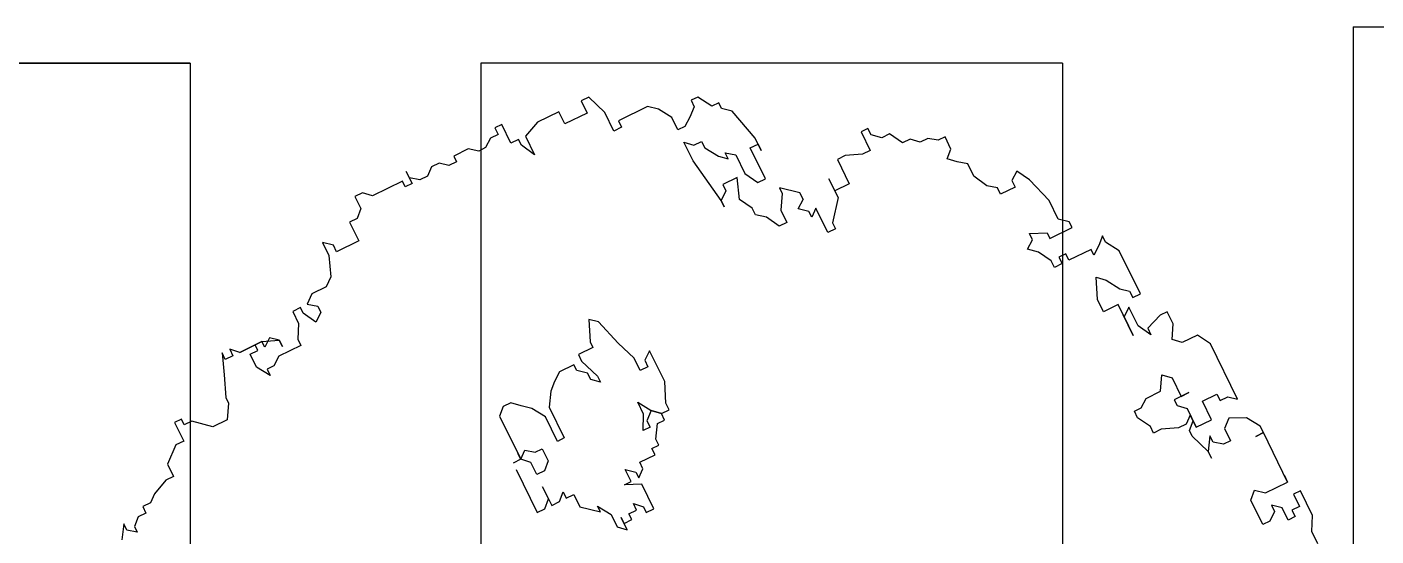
# Model space of a CAD drawing. Extents: x -30 to 1202, y 231 to 898.
# Drawn here: x 368.652 to 372.363, y 390.06 to 391.461 of the extents above; entities that cross this region are included whole.
import ezdxf

# ---------------------------------------------------------------- set-up
doc = ezdxf.new("R2010")
doc.units = 0
doc.header["$LTSCALE"] = 0.04
doc.layers.get('0').update_dxf_attribs({"linetype": 'CONTINUOUS'})
for name, color, linetype in [('CONTORXXNP----00', 255, 'CONTINUOUS'), ('PISO', 1, 'CONTINUOUS'), ('PISOS', 1, 'CONTINUOUS')]:
    doc.layers.add(name, color=color, linetype=linetype)
doc.styles.get("Standard").update_dxf_attribs({"font": 'romans.shx'})

# ---------------------------------------------------------------- blocks, each defined once
blk = doc.blocks.new('ARB3')
at = {"color": 0}
for p, q in [((0.3636, 0.346), (0.3527, 0.3529)), ((0.3527, 0.3391), (0.3578, 0.346)), ((0.3578, 0.3391), (0.3527, 0.3391)), ((0.3578, 0.346), (0.3636, 0.346)), ((0.3636, 0.3329), (0.3578, 0.3391)), ((0.3636, 0.326), (0.3636, 0.3329)), ((0.3695, 0.326), (0.3636, 0.326)), ((0.3695, 0.3191), (0.3695, 0.326)), ((0.3746, 0.3129), (0.3695, 0.3191)), ((0.3804, 0.2998), (0.3746, 0.3129)), ((0.3804, 0.2929), (0.3804, 0.2998)), ((0.3914, 0.2929), (0.3804, 0.2929)), ((0.4024, 0.2799), (0.3914, 0.2929)), ((0.4024, 0.2729), (0.4024, 0.2799)), ((0.4192, 0.2729), (0.4024, 0.2729)), ((0.4192, 0.2668), (0.4192, 0.2729)), ((0.414, 0.2599), (0.414, 0.2668)), ((0.414, 0.2668), (0.4192, 0.2668)), ((0.4024, 0.2468), (0.414, 0.2599)), ((0.4024, 0.2337), (0.4024, 0.2468)), ((0.414, 0.2268), (0.4024, 0.2337)), ((0.4192, 0.2268), (0.414, 0.2268)), ((0.436, 0.2199), (0.4192, 0.2268)), ((0.4528, 0.2137), (0.436, 0.2199)), ((0.447, 0.2068), (0.447, 0.2137)), ((0.447, 0.2137), (0.4528, 0.2137)), ((0.447, 0.2007), (0.4528, 0.2068)), ((0.4528, 0.2068), (0.447, 0.2068)), ((0.447, 0.1807), (0.447, 0.2007)), ((0.4192, 0.1868), (0.4302, 0.1937)), ((0.425, 0.1868), (0.4192, 0.1868)), ((0.425, 0.1807), (0.425, 0.1868)), ((0.4302, 0.1937), (0.4418, 0.1937)), ((0.4418, 0.1937), (0.4418, 0.1868)), ((0.4418, 0.1868), (0.447, 0.1868)), ((0.447, 0.1868), (0.447, 0.1807)), ((0.4302, 0.1737), (0.425, 0.1807)), ((0.447, 0.1807), (0.4418, 0.1676)), ((0.447, 0.1737), (0.4418, 0.1807)), ((0.4418, 0.1807), (0.447, 0.1807)), ((0.4302, 0.1537), (0.4302, 0.1737)), ((0.4418, 0.1676), (0.436, 0.1676)), ((0.436, 0.1676), (0.4418, 0.1676)), ((0.4418, 0.1676), (0.447, 0.1737)), ((0.436, 0.1537), (0.4302, 0.1537)), ((0.447, 0.1476), (0.436, 0.1537)), ((0.4579, 0.1476), (0.447, 0.1476)), ((0.4579, 0.1407), (0.4579, 0.1476)), ((0.4418, 0.1345), (0.4528, 0.1407)), ((0.447, 0.1276), (0.4418, 0.1345)), ((0.4528, 0.1407), (0.4579, 0.1407)), ((0.4579, 0.1345), (0.4528, 0.1276)), ((0.4638, 0.1276), (0.4579, 0.1345)), ((0.4528, 0.1276), (0.447, 0.1276)), ((0.4638, 0.1145), (0.4638, 0.1276)), ((0.4696, 0.1076), (0.4638, 0.1145)), ((0.4857, 0.1015), (0.4696, 0.1076)), ((0.4973, 0.1015), (0.4857, 0.1015)), ((0.4915, 0.0945), (0.4973, 0.1015)), ((0.4857, 0.0745), (0.4857, 0.0945)), ((0.4857, 0.0945), (0.4915, 0.0945)), ((0.5025, 0.0745), (0.4857, 0.0745)), ((0.5025, 0.0676), (0.5025, 0.0745)), ((0.5083, 0.0615), (0.5025, 0.0676)), ((0.5193, 0.0615), (0.5083, 0.0615)), ((0.5193, 0.0546), (0.5193, 0.0615)), ((0.5135, 0.0484), (0.5193, 0.0546)), ((0.5135, 0.0215), (0.5135, 0.0484)), ((0.2635, 0.0415), (0.2248, 0.0415)), ((0.2248, 0.0415), (0.2248, 0.0346)), ((0.2248, 0.0346), (0.2306, 0.0284)), ((0.2635, 0.0284), (0.2693, 0.0346)), ((0.2693, 0.0346), (0.2693, 0.0415)), ((0.3081, 0.0346), (0.2693, 0.0346)), ((0.2693, 0.0346), (0.2745, 0.0284)), ((0.2693, 0.0346), (0.2745, 0.0346)), ((0.2745, 0.0346), (0.2693, 0.0346)), ((0.3139, 0.0284), (0.3081, 0.0346)), ((0.2416, 0.0284), (0.2248, 0.0284)), ((0.2248, 0.0284), (0.2248, 0.0215)), ((0.2306, 0.0284), (0.2416, 0.0284)), ((0.2525, 0.0215), (0.2525, 0.0284)), ((0.2525, 0.0284), (0.2635, 0.0284)), ((0.2745, 0.0284), (0.2693, 0.0215)), ((0.3139, 0.0215), (0.3139, 0.0284)), ((0.2248, 0.0215), (0.2306, 0.0153)), ((0.2306, 0.0153), (0.2248, 0.0153)), ((0.2248, 0.0153), (0.2248, 0.0084)), ((0.2584, 0.0153), (0.2525, 0.0215)), ((0.2693, 0.0153), (0.2584, 0.0153)), ((0.2693, 0.0215), (0.2693, 0.0153)), ((0.3023, 0.0084), (0.3081, 0.0153)), ((0.3081, 0.0153), (0.3139, 0.0215)), ((0.5083, 0.0153), (0.5083, 0.0215)), ((0.5083, 0.0215), (0.5135, 0.0215)), ((0.5083, 0.0084), (0.5135, 0.0153)), ((0.5193, 0.0153), (0.5083, 0.0153)), ((0.5135, 0.0153), (0.5193, 0.0153)), ((0.2138, 0.0084), (0.2028, -0.0047)), ((0.2248, 0.0084), (0.2138, 0.0084)), ((0.2693, -0.0047), (0.2693, 0.0015)), ((0.2693, 0.0015), (0.2913, 0.0015)), ((0.2913, 0.0015), (0.3023, 0.0084)), ((0.5083, 0.0015), (0.5083, 0.0084)), ((0.5135, -0.0047), (0.5083, 0.0015)), ((0.208, -0.0047), (0.197, -0.0116)), ((0.2028, -0.0047), (0.208, -0.0047)), ((0.2971, -0.0047), (0.2693, -0.0047)), ((0.3081, -0.0116), (0.2971, -0.0047)), ((0.5135, -0.0116), (0.5135, -0.0047)), ((0.186, -0.0116), (0.1802, -0.0177)), ((0.1802, -0.0177), (0.1912, -0.0177)), ((0.197, -0.0116), (0.186, -0.0116)), ((0.1912, -0.0177), (0.186, -0.0177)), ((0.186, -0.0177), (0.186, -0.0247)), ((0.3139, -0.0177), (0.3081, -0.0116)), ((0.3191, -0.0247), (0.3139, -0.0177)), ((0.5083, -0.0177), (0.5135, -0.0116)), ((0.5083, -0.0247), (0.5083, -0.0177)), ((0.186, -0.0247), (0.1912, -0.0247)), ((0.1912, -0.0247), (0.1912, -0.0316)), ((0.1912, -0.0316), (0.197, -0.0316)), ((0.197, -0.0316), (0.1912, -0.0377)), ((0.208, -0.0446), (0.2138, -0.0316)), ((0.2138, -0.0316), (0.2138, -0.0377)), ((0.3191, -0.0377), (0.3191, -0.0247)), ((0.5135, -0.0247), (0.5083, -0.0247)), ((0.5135, -0.0377), (0.5135, -0.0247)), ((0.1912, -0.0377), (0.186, -0.0377)), ((0.186, -0.0377), (0.186, -0.0446)), ((0.2138, -0.0377), (0.2248, -0.0377)), ((0.2248, -0.0377), (0.219, -0.0446)), ((0.3081, -0.0446), (0.3139, -0.0377)), ((0.3139, -0.0377), (0.3191, -0.0377)), ((0.5083, -0.0446), (0.5135, -0.0377)), ((0.186, -0.0446), (0.208, -0.0446)), ((0.219, -0.0446), (0.2138, -0.0446)), ((0.2138, -0.0446), (0.219, -0.0508)), ((0.219, -0.0508), (0.2248, -0.0508)), ((0.2248, -0.0508), (0.2248, -0.0646)), ((0.2971, -0.0508), (0.3023, -0.0446)), ((0.3023, -0.0508), (0.2971, -0.0508)), ((0.3191, -0.0446), (0.3023, -0.0508)), ((0.3023, -0.0446), (0.3081, -0.0446)), ((0.3249, -0.0446), (0.3191, -0.0446)), ((0.3249, -0.0577), (0.3249, -0.0446)), ((0.5083, -0.0508), (0.5083, -0.0446)), ((0.5135, -0.0577), (0.5083, -0.0508)), ((0.2248, -0.0646), (0.2306, -0.0646)), ((0.2306, -0.0646), (0.2306, -0.0708)), ((0.2467, -0.0708), (0.2467, -0.0646)), ((0.2467, -0.0646), (0.2584, -0.0708)), ((0.3301, -0.0577), (0.3249, -0.0577)), ((0.3468, -0.0646), (0.3301, -0.0577)), ((0.3417, -0.0708), (0.3468, -0.0646)), ((0.5135, -0.0646), (0.5135, -0.0577)), ((0.5193, -0.0646), (0.5135, -0.0646)), ((0.5193, -0.0708), (0.5193, -0.0646)), ((0.2306, -0.0708), (0.2358, -0.0708)), ((0.2358, -0.0708), (0.2467, -0.0777)), ((0.2525, -0.0708), (0.2467, -0.0708)), ((0.2584, -0.0777), (0.2525, -0.0708)), ((0.2584, -0.0708), (0.2693, -0.0708)), ((0.2693, -0.0708), (0.2584, -0.0777)), ((0.3191, -0.0777), (0.3417, -0.0708)), ((0.5025, -0.0777), (0.5025, -0.0708)), ((0.5025, -0.0708), (0.5193, -0.0708)), ((0.2467, -0.0777), (0.2467, -0.0839)), ((0.2467, -0.0839), (0.2525, -0.0839)), ((0.2525, -0.0839), (0.2584, -0.0777)), ((0.2584, -0.0777), (0.2525, -0.0839)), ((0.2525, -0.0839), (0.2525, -0.0908)), ((0.2913, -0.0908), (0.2913, -0.0839)), ((0.2913, -0.0839), (0.3023, -0.0839)), ((0.3023, -0.0839), (0.3191, -0.0777)), ((0.4857, -0.0839), (0.4973, -0.0777)), ((0.5025, -0.0839), (0.4857, -0.0839)), ((0.4973, -0.0777), (0.5025, -0.0777)), ((0.5083, -0.0977), (0.5025, -0.0839)), ((0.2525, -0.0908), (0.2584, -0.0908)), ((0.2584, -0.0908), (0.2745, -0.0977)), ((0.2745, -0.0977), (0.3023, -0.0977)), ((0.2971, -0.0908), (0.2913, -0.0908)), ((0.3023, -0.0977), (0.2971, -0.0908)), ((0.5083, -0.1169), (0.5083, -0.0977)), ((0.4973, -0.1369), (0.4973, -0.1169)), ((0.4973, -0.1169), (0.5083, -0.1169)), ((0.5083, -0.1369), (0.4973, -0.1369)), ((0.5083, -0.1438), (0.5083, -0.1369)), ((0.4747, -0.1569), (0.4747, -0.15)), ((0.4747, -0.15), (0.4915, -0.15)), ((0.4915, -0.15), (0.5083, -0.1438)), ((0.4805, -0.1569), (0.4747, -0.1569)), ((0.4805, -0.1831), (0.4805, -0.1569)), ((0.4747, -0.19), (0.4805, -0.1831)), ((0.4638, -0.1969), (0.4747, -0.19)), ((0.3862, -0.2031), (0.3804, -0.2031)), ((0.3804, -0.2031), (0.3862, -0.2031)), ((0.3862, -0.2031), (0.425, -0.1969)), ((0.3914, -0.21), (0.3862, -0.2031)), ((0.425, -0.1969), (0.4418, -0.1969)), ((0.4418, -0.1969), (0.436, -0.2031)), ((0.436, -0.2031), (0.436, -0.21)), ((0.4528, -0.2031), (0.4528, -0.1969)), ((0.4528, -0.1969), (0.4638, -0.1969)), ((0.4579, -0.21), (0.4528, -0.2031)), ((0.3695, -0.223), (0.3804, -0.2169)), ((0.3804, -0.2169), (0.3972, -0.223)), ((0.3972, -0.21), (0.3914, -0.21)), ((0.3972, -0.223), (0.3972, -0.21)), ((0.4192, -0.2169), (0.414, -0.223)), ((0.4302, -0.21), (0.4192, -0.2169)), ((0.436, -0.21), (0.4302, -0.21)), ((0.4638, -0.2169), (0.4579, -0.21)), ((0.4696, -0.2169), (0.4638, -0.2169)), ((0.4696, -0.223), (0.4696, -0.2169)), ((0.3578, -0.23), (0.3636, -0.223)), ((0.3636, -0.223), (0.3695, -0.223)), ((0.414, -0.223), (0.4192, -0.223)), ((0.4192, -0.223), (0.414, -0.23)), ((0.4579, -0.23), (0.4696, -0.223)), ((0.3468, -0.2361), (0.3578, -0.23)), ((0.3468, -0.243), (0.3468, -0.2361)), ((0.3972, -0.23), (0.3862, -0.2361)), ((0.3862, -0.2361), (0.3862, -0.243)), ((0.414, -0.23), (0.3972, -0.23)), ((0.447, -0.243), (0.4528, -0.2361)), ((0.4528, -0.2361), (0.4579, -0.2361)), ((0.4579, -0.2361), (0.4579, -0.23)), ((0.3578, -0.243), (0.3468, -0.243)), ((0.3695, -0.25), (0.3578, -0.243)), ((0.3636, -0.263), (0.3746, -0.25)), ((0.3746, -0.25), (0.3695, -0.25)), ((0.3862, -0.243), (0.414, -0.243)), ((0.414, -0.25), (0.4082, -0.25)), ((0.4082, -0.25), (0.4192, -0.25)), ((0.414, -0.243), (0.414, -0.25)), ((0.4192, -0.25), (0.447, -0.243)), ((0.3468, -0.263), (0.3527, -0.2561)), ((0.3527, -0.2561), (0.3578, -0.263)), ((0.3249, -0.2761), (0.3249, -0.2692)), ((0.3249, -0.2692), (0.3468, -0.2692)), ((0.3468, -0.2692), (0.3417, -0.263)), ((0.3417, -0.263), (0.3468, -0.263)), ((0.3578, -0.263), (0.3636, -0.263)), ((0.3636, -0.263), (0.3578, -0.263)), ((0.3578, -0.263), (0.3636, -0.263)), ((0.3301, -0.2761), (0.3249, -0.2761)), ((0.3468, -0.2892), (0.3301, -0.2761)), ((0.3636, -0.2892), (0.3468, -0.2892)), ((0.3527, -0.3022), (0.3527, -0.2892)), ((0.3527, -0.2892), (0.3636, -0.2892)), ((0.3746, -0.3022), (0.3527, -0.3022)), ((0.3746, -0.3092), (0.3746, -0.3022)), ((0.3695, -0.3222), (0.3746, -0.3092)), ((0.3695, -0.3292), (0.3695, -0.3222)), ((0.3862, -0.3292), (0.3695, -0.3292)), ((0.3746, -0.3422), (0.3804, -0.3353)), ((0.3804, -0.3353), (0.3862, -0.3353)), ((0.3862, -0.3353), (0.3862, -0.3292)), ((0.3636, -0.3553), (0.3746, -0.3492)), ((0.3746, -0.3492), (0.3746, -0.3422)), ((0.3636, -0.3622), (0.3636, -0.3553)), ((0.3578, -0.3684), (0.3636, -0.3622)), ((0.3578, -0.3753), (0.3578, -0.3684)), ((0.3527, -0.3822), (0.3578, -0.3753)), ((0.3249, -0.3953), (0.3301, -0.3884)), ((0.3301, -0.3884), (0.3359, -0.3822)), ((0.3359, -0.3822), (0.3417, -0.3884)), ((0.3417, -0.3884), (0.3527, -0.3884)), ((0.3527, -0.3884), (0.3527, -0.3822)), ((0.2971, -0.4084), (0.3023, -0.4014)), ((0.3023, -0.4014), (0.3139, -0.3953)), ((0.3139, -0.3953), (0.3249, -0.3953)), ((0.2358, -0.4153), (0.2416, -0.4084)), ((0.2416, -0.4084), (0.2467, -0.4153)), ((0.2913, -0.4214), (0.2913, -0.4084)), ((0.2913, -0.4084), (0.2971, -0.4084)), ((0.219, -0.4284), (0.219, -0.4214)), ((0.219, -0.4214), (0.2248, -0.4214)), ((0.2248, -0.4214), (0.2358, -0.4153)), ((0.2467, -0.4153), (0.2525, -0.4153)), ((0.2525, -0.4153), (0.2467, -0.4284)), ((0.2971, -0.4214), (0.2913, -0.4214)), ((0.3023, -0.4284), (0.2971, -0.4214)), ((0.0633, -0.4414), (0.0633, -0.4345)), ((0.0633, -0.4345), (0.0691, -0.4345)), ((0.0691, -0.4345), (0.0801, -0.4284)), ((0.0801, -0.4284), (0.0859, -0.4284)), ((0.0859, -0.4284), (0.0859, -0.4345)), ((0.0859, -0.4345), (0.0911, -0.4414)), ((0.2248, -0.4284), (0.219, -0.4284)), ((0.219, -0.4545), (0.219, -0.4345)), ((0.219, -0.4345), (0.2248, -0.4345)), ((0.2248, -0.4345), (0.2248, -0.4284)), ((0.2467, -0.4284), (0.2416, -0.4284)), ((0.2416, -0.4284), (0.2416, -0.4484)), ((0.2693, -0.4414), (0.2913, -0.4345)), ((0.2913, -0.4345), (0.3023, -0.4284)), ((0.0581, -0.4545), (0.0633, -0.4414)), ((0.0911, -0.4414), (0.0911, -0.4545)), ((0.1692, -0.4545), (0.1692, -0.4414)), ((0.1692, -0.4414), (0.1802, -0.4414)), ((0.1802, -0.4414), (0.197, -0.4484)), ((0.2467, -0.4484), (0.2525, -0.4414)), ((0.2525, -0.4414), (0.2693, -0.4414)), ((0.0581, -0.4614), (0.0581, -0.4545)), ((0.0911, -0.4545), (0.1027, -0.4614)), ((0.1582, -0.4545), (0.1415, -0.4545)), ((0.1415, -0.4545), (0.1692, -0.4545)), ((0.1634, -0.4614), (0.1582, -0.4545)), ((0.1912, -0.4545), (0.1802, -0.4614)), ((0.197, -0.4484), (0.1912, -0.4545)), ((0.219, -0.4614), (0.2138, -0.4545)), ((0.2138, -0.4545), (0.219, -0.4545)), ((0.2416, -0.4484), (0.2467, -0.4484)), ((0.0304, -0.4676), (0.0245, -0.4676)), ((0.0245, -0.4676), (0.0304, -0.4676)), ((0.0304, -0.4676), (0.0472, -0.4614)), ((0.0413, -0.4745), (0.0304, -0.4676)), ((0.0472, -0.4614), (0.0523, -0.4614)), ((0.0523, -0.4614), (0.0581, -0.4676)), ((0.0691, -0.4676), (0.0523, -0.4676)), ((0.0523, -0.4676), (0.0523, -0.4814)), ((0.0633, -0.4676), (0.0581, -0.4614)), ((0.0581, -0.4676), (0.0633, -0.4676)), ((0.0749, -0.4614), (0.0691, -0.4676)), ((0.0801, -0.4614), (0.0749, -0.4614)), ((0.0801, -0.4745), (0.0801, -0.4614)), ((0.0969, -0.4676), (0.0801, -0.4676)), ((0.0801, -0.4676), (0.0801, -0.4745)), ((0.1027, -0.4614), (0.0969, -0.4676)), ((0.1356, -0.4676), (0.1466, -0.4614)), ((0.1415, -0.4676), (0.1356, -0.4676)), ((0.1466, -0.4814), (0.1415, -0.4676)), ((0.1466, -0.4614), (0.1634, -0.4614)), ((0.175, -0.4676), (0.1692, -0.4676)), ((0.1692, -0.4676), (0.1692, -0.4745)), ((0.1802, -0.4614), (0.175, -0.4676)), ((0.208, -0.4745), (0.219, -0.4676)), ((0.2248, -0.4676), (0.219, -0.4614)), ((0.219, -0.4676), (0.2248, -0.4676)), ((0.0304, -0.4814), (0.0355, -0.4745)), ((0.0355, -0.4745), (0.0413, -0.4745)), ((0.1692, -0.4745), (0.208, -0.4745)), ((-0.042, -0.4876), (-0.042, -0.4814)), ((-0.042, -0.4814), (-0.02, -0.4814)), ((-0.0368, -0.4945), (-0.042, -0.4876)), ((-0.02, -0.4814), (-0.0142, -0.4876)), ((-0.0142, -0.4876), (-0.02, -0.4945)), ((0.0304, -0.4876), (0.0304, -0.4814)), ((0.0413, -0.4876), (0.0304, -0.4876)), ((0.0472, -0.4945), (0.0413, -0.4876)), ((0.0523, -0.4814), (0.0691, -0.4814)), ((0.0691, -0.4814), (0.0691, -0.4945)), ((0.1188, -0.4876), (0.1247, -0.4814)), ((0.1188, -0.5014), (0.1188, -0.4876)), ((0.1247, -0.4814), (0.1356, -0.4876)), ((0.1356, -0.4876), (0.1466, -0.4876)), ((0.1466, -0.4876), (0.1466, -0.4814)), ((-0.0478, -0.5076), (-0.0478, -0.5014)), ((-0.0478, -0.5014), (-0.0368, -0.5014)), ((-0.0368, -0.5014), (-0.031, -0.4945)), ((-0.031, -0.4945), (-0.0368, -0.4945)), ((-0.02, -0.4945), (-0.02, -0.5145)), ((0.0413, -0.5076), (0.0472, -0.4945)), ((0.0633, -0.5014), (0.0581, -0.5076)), ((0.0691, -0.4945), (0.0633, -0.4945)), ((0.0633, -0.4945), (0.0633, -0.5014)), ((0.1079, -0.5076), (0.1188, -0.5014)), ((-0.042, -0.5076), (-0.0478, -0.5076)), ((-0.042, -0.5145), (-0.042, -0.5076)), ((0.0245, -0.5145), (0.0245, -0.5076)), ((0.0245, -0.5076), (0.0245, -0.5145)), ((0.0304, -0.5145), (0.0413, -0.5076)), ((0.0581, -0.5076), (0.1079, -0.5076)), ((-0.0756, -0.5145), (-0.0646, -0.5145)), ((-0.0646, -0.5145), (-0.053, -0.5206)), ((-0.053, -0.5206), (-0.031, -0.5206)), ((-0.031, -0.5145), (-0.042, -0.5145)), ((-0.031, -0.5206), (-0.031, -0.5145)), ((-0.02, -0.5145), (-0.0142, -0.5145)), ((-0.0142, -0.5145), (-0.02, -0.5145)), ((-0.02, -0.5145), (0.0245, -0.5145)), ((0.0245, -0.5145), (0.0304, -0.5145))]:
    blk.add_line(p, q, dxfattribs=at)
at = {"layer": 'CONTORXXNP----00'}
for p, q in [((0.3636, 0.346), (0.3527, 0.3529)), ((0.3527, 0.3391), (0.3578, 0.346)), ((0.3578, 0.3391), (0.3527, 0.3391)), ((0.3578, 0.346), (0.3636, 0.346)), ((0.3636, 0.3329), (0.3578, 0.3391)), ((0.3636, 0.326), (0.3636, 0.3329)), ((0.3695, 0.326), (0.3636, 0.326)), ((0.3695, 0.3191), (0.3695, 0.326)), ((0.3746, 0.3129), (0.3695, 0.3191)), ((0.3804, 0.2998), (0.3746, 0.3129)), ((0.3804, 0.2929), (0.3804, 0.2998)), ((0.3914, 0.2929), (0.3804, 0.2929)), ((0.4024, 0.2799), (0.3914, 0.2929)), ((0.4024, 0.2729), (0.4024, 0.2799)), ((0.4192, 0.2729), (0.4024, 0.2729)), ((0.4192, 0.2668), (0.4192, 0.2729)), ((0.414, 0.2668), (0.4192, 0.2668)), ((0.414, 0.2599), (0.414, 0.2668)), ((0.4024, 0.2468), (0.414, 0.2599)), ((0.4024, 0.2337), (0.4024, 0.2468)), ((0.414, 0.2268), (0.4024, 0.2337)), ((0.4192, 0.2268), (0.414, 0.2268)), ((0.436, 0.2199), (0.4192, 0.2268)), ((0.4528, 0.2137), (0.436, 0.2199)), ((0.447, 0.2137), (0.4528, 0.2137)), ((0.447, 0.2068), (0.447, 0.2137)), ((0.4528, 0.2068), (0.447, 0.2068)), ((0.447, 0.2007), (0.4528, 0.2068)), ((0.447, 0.2007), (0.447, 0.1868)), ((0.4192, 0.1868), (0.4302, 0.1937)), ((0.425, 0.1868), (0.4192, 0.1868)), ((0.425, 0.1807), (0.425, 0.1868)), ((0.4302, 0.1937), (0.4418, 0.1937)), ((0.4418, 0.1937), (0.4418, 0.1868)), ((0.4418, 0.1868), (0.447, 0.1868)), ((0.4302, 0.1737), (0.425, 0.1807)), ((0.4302, 0.1537), (0.4302, 0.1737)), ((0.436, 0.1537), (0.4302, 0.1537)), ((0.447, 0.1476), (0.436, 0.1537)), ((0.4579, 0.1476), (0.447, 0.1476)), ((0.4579, 0.1407), (0.4579, 0.1476)), ((0.4418, 0.1345), (0.4528, 0.1407)), ((0.447, 0.1276), (0.4418, 0.1345)), ((0.4528, 0.1407), (0.4579, 0.1407)), ((0.4579, 0.1345), (0.4528, 0.1276)), ((0.4638, 0.1276), (0.4579, 0.1345)), ((0.4528, 0.1276), (0.447, 0.1276)), ((0.4638, 0.1145), (0.4638, 0.1276)), ((0.4696, 0.1076), (0.4638, 0.1145)), ((0.4857, 0.1015), (0.4696, 0.1076)), ((0.4973, 0.1015), (0.4857, 0.1015)), ((0.4915, 0.0945), (0.4973, 0.1015)), ((0.4857, 0.0945), (0.4915, 0.0945)), ((0.4857, 0.0745), (0.4857, 0.0945)), ((0.5025, 0.0745), (0.4857, 0.0745)), ((0.5025, 0.0676), (0.5025, 0.0745)), ((0.5083, 0.0615), (0.5025, 0.0676)), ((0.5193, 0.0615), (0.5083, 0.0615)), ((0.5193, 0.0546), (0.5193, 0.0615)), ((0.5135, 0.0484), (0.5193, 0.0546)), ((0.5135, 0.0215), (0.5135, 0.0484)), ((0.5083, 0.0215), (0.5135, 0.0215)), ((0.5083, 0.0153), (0.5083, 0.0215)), ((0.5083, 0.0153), (0.5135, 0.0153)), ((0.5083, 0.0084), (0.5135, 0.0153)), ((0.5083, 0.0015), (0.5083, 0.0084)), ((0.5135, -0.0047), (0.5083, 0.0015)), ((0.5135, -0.0116), (0.5135, -0.0047)), ((0.5083, -0.0177), (0.5135, -0.0116)), ((0.5083, -0.0247), (0.5083, -0.0177)), ((0.5135, -0.0247), (0.5083, -0.0247)), ((0.5135, -0.0377), (0.5135, -0.0247)), ((0.5083, -0.0446), (0.5135, -0.0377)), ((0.5083, -0.0508), (0.5083, -0.0446)), ((0.5135, -0.0577), (0.5083, -0.0508)), ((0.5135, -0.0646), (0.5135, -0.0577)), ((0.5193, -0.0646), (0.5135, -0.0646)), ((0.5193, -0.0708), (0.5193, -0.0646)), ((0.5025, -0.0708), (0.5193, -0.0708)), ((0.5025, -0.0777), (0.5025, -0.0708)), ((0.4857, -0.0839), (0.4973, -0.0777)), ((0.5025, -0.0839), (0.4857, -0.0839)), ((0.4973, -0.0777), (0.5025, -0.0777)), ((0.5083, -0.0977), (0.5025, -0.0839)), ((0.5083, -0.1169), (0.5083, -0.0977)), ((0.4973, -0.1169), (0.5083, -0.1169)), ((0.4973, -0.1369), (0.4973, -0.1169)), ((0.5083, -0.1369), (0.4973, -0.1369)), ((0.5083, -0.1438), (0.5083, -0.1369)), ((0.4747, -0.15), (0.4915, -0.15)), ((0.4747, -0.1569), (0.4747, -0.15)), ((0.4915, -0.15), (0.5083, -0.1438)), ((0.4805, -0.1569), (0.4747, -0.1569)), ((0.4805, -0.1831), (0.4805, -0.1569)), ((0.4747, -0.19), (0.4805, -0.1831)), ((0.4638, -0.1969), (0.4747, -0.19)), ((0.3862, -0.2031), (0.425, -0.1969)), ((0.3914, -0.21), (0.3862, -0.2031)), ((0.425, -0.1969), (0.4418, -0.1969)), ((0.4418, -0.1969), (0.436, -0.2031)), ((0.436, -0.2031), (0.436, -0.21)), ((0.4528, -0.1969), (0.4638, -0.1969)), ((0.4528, -0.2031), (0.4528, -0.1969)), ((0.4579, -0.21), (0.4528, -0.2031)), ((0.3695, -0.223), (0.3804, -0.2169)), ((0.3804, -0.2169), (0.3972, -0.223)), ((0.3972, -0.21), (0.3914, -0.21)), ((0.3972, -0.223), (0.3972, -0.21)), ((0.4192, -0.2169), (0.414, -0.223)), ((0.4302, -0.21), (0.4192, -0.2169)), ((0.436, -0.21), (0.4302, -0.21)), ((0.4638, -0.2169), (0.4579, -0.21)), ((0.4696, -0.2169), (0.4638, -0.2169)), ((0.4696, -0.223), (0.4696, -0.2169)), ((0.3578, -0.23), (0.3636, -0.223)), ((0.3636, -0.223), (0.3695, -0.223)), ((0.4192, -0.223), (0.414, -0.23)), ((0.414, -0.223), (0.4192, -0.223)), ((0.4579, -0.23), (0.4696, -0.223)), ((0.3468, -0.2361), (0.3578, -0.23)), ((0.3468, -0.243), (0.3468, -0.2361)), ((0.3972, -0.23), (0.3862, -0.2361)), ((0.3862, -0.2361), (0.3862, -0.243)), ((0.414, -0.23), (0.3972, -0.23)), ((0.447, -0.243), (0.4528, -0.2361)), ((0.4528, -0.2361), (0.4579, -0.2361)), ((0.4579, -0.2361), (0.4579, -0.23)), ((0.3578, -0.243), (0.3468, -0.243)), ((0.3695, -0.25), (0.3578, -0.243)), ((0.3636, -0.263), (0.3746, -0.25)), ((0.3746, -0.25), (0.3695, -0.25)), ((0.3862, -0.243), (0.414, -0.243)), ((0.414, -0.243), (0.414, -0.25)), ((0.414, -0.25), (0.4192, -0.25)), ((0.4192, -0.25), (0.447, -0.243)), ((0.3468, -0.263), (0.3527, -0.2561)), ((0.3527, -0.2561), (0.3578, -0.263)), ((0.3249, -0.2692), (0.3468, -0.2692)), ((0.3249, -0.2761), (0.3249, -0.2692)), ((0.3417, -0.263), (0.3468, -0.263)), ((0.3468, -0.2692), (0.3417, -0.263)), ((0.3578, -0.263), (0.3636, -0.263)), ((0.3636, -0.263), (0.3578, -0.263)), ((0.3578, -0.263), (0.3636, -0.263)), ((0.3301, -0.2761), (0.3249, -0.2761)), ((0.3468, -0.2892), (0.3301, -0.2761)), ((0.3468, -0.2892), (0.3527, -0.2892)), ((0.3527, -0.3022), (0.3527, -0.2892)), ((0.3746, -0.3022), (0.3527, -0.3022)), ((0.3746, -0.3092), (0.3746, -0.3022)), ((0.3695, -0.3222), (0.3746, -0.3092)), ((0.3695, -0.3292), (0.3695, -0.3222)), ((0.3862, -0.3292), (0.3695, -0.3292)), ((0.3746, -0.3422), (0.3804, -0.3353)), ((0.3804, -0.3353), (0.3862, -0.3353)), ((0.3862, -0.3353), (0.3862, -0.3292)), ((0.3636, -0.3553), (0.3746, -0.3492)), ((0.3746, -0.3492), (0.3746, -0.3422)), ((0.3636, -0.3622), (0.3636, -0.3553)), ((0.3578, -0.3684), (0.3636, -0.3622)), ((0.3578, -0.3753), (0.3578, -0.3684)), ((0.3527, -0.3822), (0.3578, -0.3753)), ((0.3249, -0.3953), (0.3301, -0.3884)), ((0.3301, -0.3884), (0.3359, -0.3822)), ((0.3359, -0.3822), (0.3417, -0.3884)), ((0.3417, -0.3884), (0.3527, -0.3884)), ((0.3527, -0.3884), (0.3527, -0.3822)), ((0.2971, -0.4084), (0.3023, -0.4014)), ((0.3023, -0.4014), (0.3139, -0.3953)), ((0.3139, -0.3953), (0.3249, -0.3953)), ((0.2358, -0.4153), (0.2416, -0.4084)), ((0.2416, -0.4084), (0.2467, -0.4153)), ((0.2913, -0.4084), (0.2971, -0.4084)), ((0.2913, -0.4214), (0.2913, -0.4084)), ((0.219, -0.4214), (0.2248, -0.4214)), ((0.219, -0.4284), (0.219, -0.4214)), ((0.2248, -0.4214), (0.2358, -0.4153)), ((0.2525, -0.4153), (0.2467, -0.4284)), ((0.2467, -0.4153), (0.2525, -0.4153)), ((0.2971, -0.4214), (0.2913, -0.4214)), ((0.3023, -0.4284), (0.2971, -0.4214)), ((0.2248, -0.4284), (0.219, -0.4284)), ((0.219, -0.4345), (0.2248, -0.4345)), ((0.219, -0.4545), (0.219, -0.4345)), ((0.2248, -0.4345), (0.2248, -0.4284)), ((0.2416, -0.4284), (0.2416, -0.4484)), ((0.2467, -0.4284), (0.2416, -0.4284)), ((0.2693, -0.4414), (0.2913, -0.4345)), ((0.2913, -0.4345), (0.3023, -0.4284)), ((0.1692, -0.4414), (0.1802, -0.4414)), ((0.1692, -0.4545), (0.1692, -0.4414)), ((0.1802, -0.4414), (0.197, -0.4484)), ((0.2467, -0.4484), (0.2525, -0.4414)), ((0.2525, -0.4414), (0.2693, -0.4414)), ((0.1582, -0.4545), (0.1692, -0.4545)), ((0.1634, -0.4614), (0.1582, -0.4545)), ((0.1912, -0.4545), (0.1802, -0.4614)), ((0.197, -0.4484), (0.1912, -0.4545)), ((0.2138, -0.4545), (0.219, -0.4545)), ((0.219, -0.4614), (0.2138, -0.4545)), ((0.2416, -0.4484), (0.2467, -0.4484)), ((0.0304, -0.4676), (0.0472, -0.4614)), ((0.0413, -0.4745), (0.0304, -0.4676)), ((0.0472, -0.4614), (0.0523, -0.4614)), ((0.0523, -0.4614), (0.0581, -0.4676)), ((0.0523, -0.4676), (0.0581, -0.4676)), ((0.0523, -0.4676), (0.0523, -0.4814)), ((0.1356, -0.4676), (0.1466, -0.4614)), ((0.1415, -0.4676), (0.1356, -0.4676)), ((0.1466, -0.4814), (0.1415, -0.4676)), ((0.1466, -0.4614), (0.1634, -0.4614)), ((0.1692, -0.4676), (0.1692, -0.4745)), ((0.175, -0.4676), (0.1692, -0.4676)), ((0.1802, -0.4614), (0.175, -0.4676)), ((0.208, -0.4745), (0.219, -0.4676)), ((0.2248, -0.4676), (0.219, -0.4614)), ((0.219, -0.4676), (0.2248, -0.4676)), ((0.0304, -0.4814), (0.0355, -0.4745)), ((0.0355, -0.4745), (0.0413, -0.4745)), ((0.1692, -0.4745), (0.208, -0.4745)), ((-0.042, -0.4814), (-0.02, -0.4814)), ((-0.042, -0.4876), (-0.042, -0.4814)), ((-0.0368, -0.4945), (-0.042, -0.4876)), ((-0.02, -0.4814), (-0.0142, -0.4876)), ((-0.0142, -0.4876), (-0.02, -0.4945)), ((0.0304, -0.4876), (0.0304, -0.4814)), ((0.0413, -0.4876), (0.0304, -0.4876)), ((0.0472, -0.4945), (0.0413, -0.4876)), ((0.0523, -0.4814), (0.0691, -0.4814)), ((0.0691, -0.4814), (0.0691, -0.4945)), ((0.1188, -0.4876), (0.1247, -0.4814)), ((0.1188, -0.5014), (0.1188, -0.4876)), ((0.1247, -0.4814), (0.1356, -0.4876)), ((0.1356, -0.4876), (0.1466, -0.4876)), ((0.1466, -0.4876), (0.1466, -0.4814)), ((-0.0478, -0.5014), (-0.0368, -0.5014)), ((-0.0478, -0.5076), (-0.0478, -0.5014)), ((-0.031, -0.4945), (-0.0368, -0.4945)), ((-0.0368, -0.5014), (-0.031, -0.4945)), ((-0.02, -0.4945), (-0.02, -0.5145)), ((0.0413, -0.5076), (0.0472, -0.4945)), ((0.0633, -0.5014), (0.0581, -0.5076)), ((0.0633, -0.4945), (0.0633, -0.5014)), ((0.0691, -0.4945), (0.0633, -0.4945)), ((0.1079, -0.5076), (0.1188, -0.5014)), ((-0.042, -0.5076), (-0.0478, -0.5076)), ((-0.042, -0.5145), (-0.042, -0.5076)), ((0.0304, -0.5145), (0.0413, -0.5076)), ((0.0581, -0.5076), (0.1079, -0.5076)), ((-0.0756, -0.5145), (-0.0646, -0.5145)), ((-0.0646, -0.5145), (-0.053, -0.5206)), ((-0.053, -0.5206), (-0.031, -0.5206)), ((-0.031, -0.5145), (-0.042, -0.5145)), ((-0.031, -0.5206), (-0.031, -0.5145)), ((-0.02, -0.5145), (0.0245, -0.5145)), ((-0.0142, -0.5145), (-0.02, -0.5145)), ((-0.02, -0.5145), (-0.0142, -0.5145)), ((0.0245, -0.5145), (0.0304, -0.5145))]:
    blk.add_line(p, q, dxfattribs=at)
at = {"flags": 11}
blk.add_attdef('CENTROIDE', (-0.1114, -0.0329), '', height=0.0504, dxfattribs=at)

msp = doc.modelspace()

# ---------------------------------------------------------------- linework, layer by layer
at = {"layer": 'PISO'}
msp.add_line((372.3007, 391.4606), (381.602, 391.4606), dxfattribs=at)
at = {"layer": 'PISOS'}
for p, q in [((372.3007, 391.4606), (372.3007, 381.6606)), ((369.1007, 391.3606), (355.5007, 391.3606)), ((369.9007, 391.3606), (369.9007, 381.6606)), ((371.5007, 391.3606), (369.9007, 391.3606)), ((371.5007, 391.3606), (371.5007, 381.6606))]:
    msp.add_line(p, q, dxfattribs=at)
at = {"layer": 'PISOS', "color": 2}
for p, q in [((364.3417, 391.3606), (369.1007, 391.3606)), ((369.1007, 391.3606), (369.1007, 381.6606))]:
    msp.add_line(p, q, dxfattribs=at)

# ---------------------------------------------------------------- block references
at = {"layer": 'PISO', "xscale": 3.401080454830654, "yscale": 3.401080454830654, "zscale": 3.401080454830654, "rotation": 116.0865556166305}
msp.add_blockref('ARB3', (370.5188, 389.4999), dxfattribs=at)

doc.saveas('drawing.dxf')
